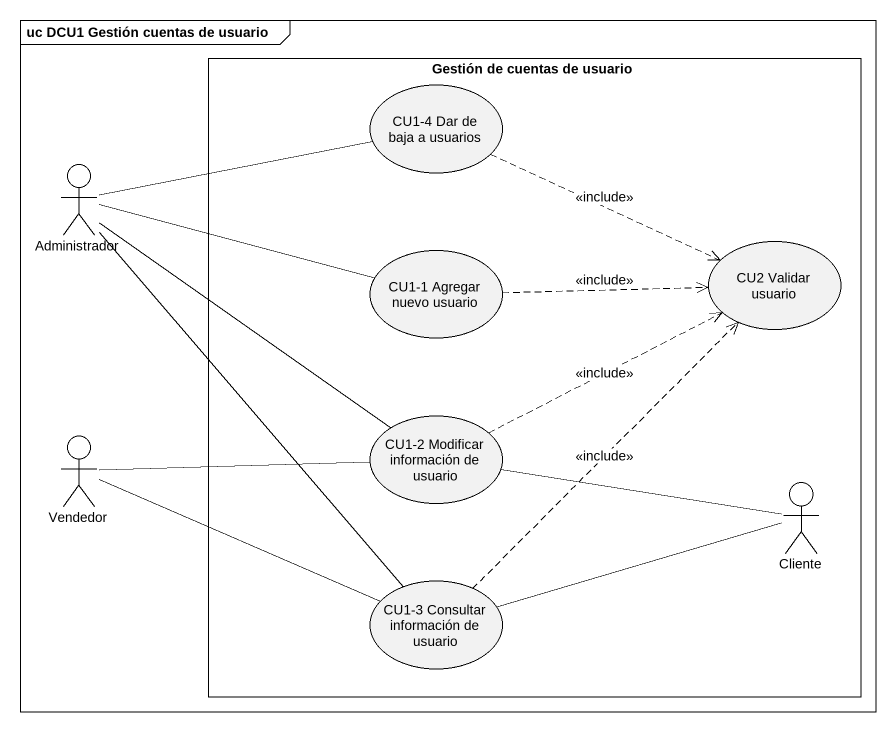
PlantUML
@startuml
mainframe uc DCU1 Gestión cuentas de usuario
rectangle "Gestión de cuentas de usuario" as Gestión_de_cuentas_de {
  usecase "CU1-4 Dar de baja a usuarios" as CU1_4_Dar_de_baja_a_usuarios
  usecase "CU1-1 Agregar nuevo usuario" as CU1_1_Agregar_nuevo_usuario
  usecase "CU2 Validar usuario" as CU2_Validar_usuario
  usecase "CU1-2 Modificar información de usuario" as CU1_2_Modificar_información
  actor Cliente
  usecase "CU1-3 Consultar información de usuario" as CU1_3_Consultar_información
}
actor Administrador
actor Vendedor
CU1_4_Dar_de_baja_a_usuarios .right.> CU2_Validar_usuario : <<include>>
Administrador -right- CU1_4_Dar_de_baja_a_usuarios
Administrador -right- CU1_1_Agregar_nuevo_usuario
Administrador -- CU1_2_Modificar_información
Administrador -- CU1_3_Consultar_información
CU1_1_Agregar_nuevo_usuario .right.> CU2_Validar_usuario : <<include>>
Vendedor -right- CU1_2_Modificar_información
Vendedor -right- CU1_3_Consultar_información
CU1_2_Modificar_información .right.> CU2_Validar_usuario : <<include>>
Cliente -left- CU1_2_Modificar_información
Cliente -left- CU1_3_Consultar_información
CU1_3_Consultar_información .up.> CU2_Validar_usuario : <<include>>
@enduml
